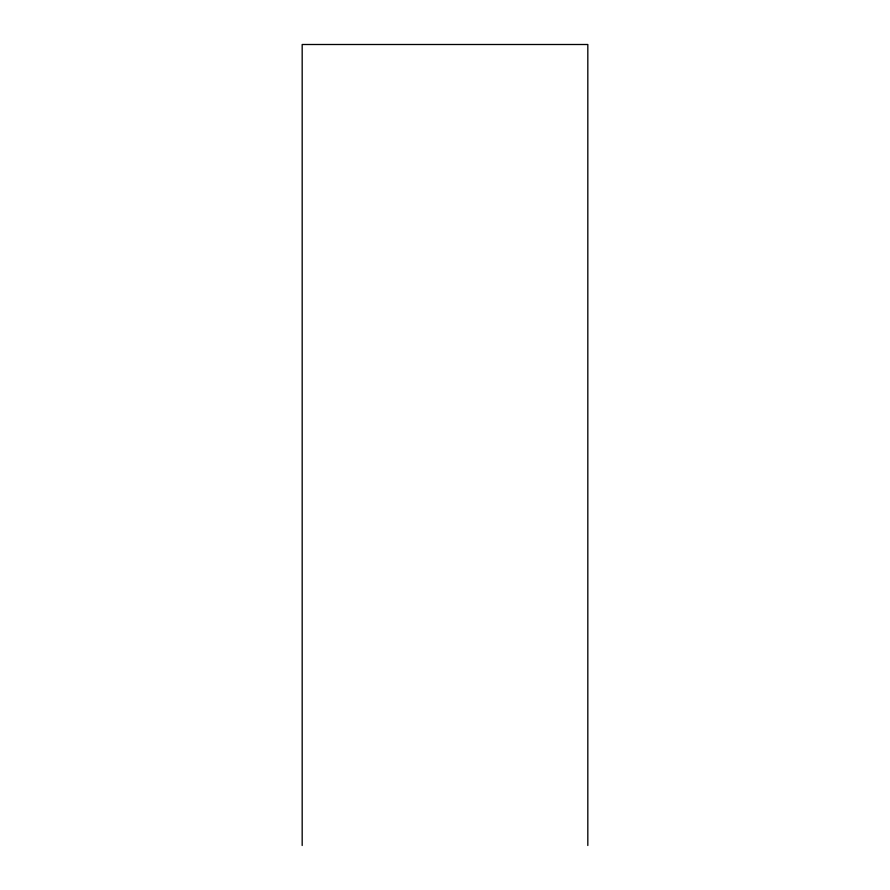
<?xml version="1.0" encoding="UTF-8"?>
<svg xmlns="http://www.w3.org/2000/svg" width="890" height="890" viewBox="0 0 890 890"><rect width="100%" height="100%" fill="white"/><g stroke="black" fill="none" stroke-linecap="round" stroke-linejoin="round"><path stroke-width="1.33" d="M587.823 845.5L587.823 44.5L302.177 44.5L302.177 845.5"/></g></svg>
